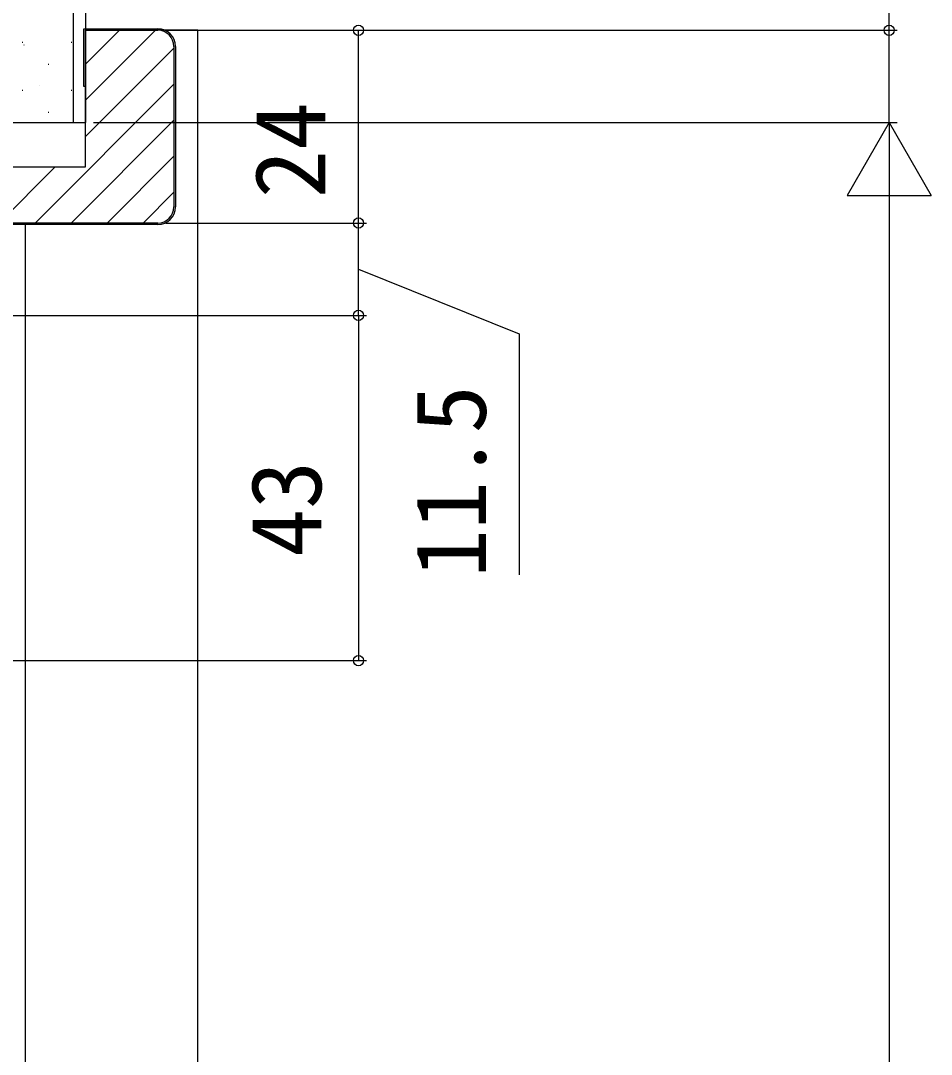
# Model space of a CAD drawing. Units: millimetres, scale not verified. Extents: x -525 to 525, y -784 to 780.
# Drawn here: x -256.1 to -142.6, y 364 to 492.7 of the extents above; entities that cross this region are included whole.
import ezdxf
from ezdxf.enums import TextEntityAlignment as Align

# ---------------------------------------------------------------- set-up
doc = ezdxf.new("R2010")
doc.units = ezdxf.units.MM
doc.header["$LTSCALE"] = 4
for name, color, linetype in [('0-4_YKK_12', 2, 'Continuous'), ('0-7_YKK_D', 6, 'Continuous'), ('0-9_YSS_K', 3, 'Continuous'), ('0-A_YSS_KE', 3, 'Continuous')]:
    doc.layers.add(name, color=color, linetype=linetype)
doc.styles.add('ＭＳ ゴシック', font='')
doc.styles.get('ＭＳ ゴシック').set_extended_font_data('MS Gothic')

msp = doc.modelspace()

# ---------------------------------------------------------------- linework, layer by layer
at = {"layer": '0-4_YKK_12'}
for p, q in [((-234.001, 491.5), (-239.001, 491.5)), ((-234.001, 276.802), (-234.001, 491.5)), ((-255.501, 274.4), (-255.501, 467.5))]:
    msp.add_line(p, q, dxfattribs=at)
at = {"layer": '0-7_YKK_D'}
for p, q in [((-238.001, 491.5), (-146.897, 491.5)), ((-238.001, 491.5), (-213.001, 491.5)), ((-214.001, 467.5), (-214.001, 491.5)), ((-247.001, 480), (-146.897, 480)), ((-242.001, 480), (-146.897, 480)), ((-147.897, 480), (-153.147, 470.907)), ((-147.897, 480), (-142.647, 470.907)), ((-147.897, 480), (-147.897, 461.813)), ((-153.147, 470.907), (-142.647, 470.907)), ((-147.897, 469.5), (-147.897, 90.5)), ((-238.001, 467.5), (-213.001, 467.5)), ((-238.001, 467.5), (-213.001, 467.5)), ((-214.001, 456), (-214.001, 467.5)), ((-259.501, 456), (-213.001, 456)), ((-258.501, 456), (-213.001, 456)), ((-214.001, 456), (-214.001, 413)), ((-268.501, 413), (-213.001, 413))]:
    msp.add_line(p, q, dxfattribs=at)
for points in [[(-147.897, 480), (-147.897, 491.5), (-147.897, 525.05)], [(-214.001, 461.75), (-194.001, 453.697), (-194.001, 423.697)]]:
    msp.add_lwpolyline(points, dxfattribs=at)
for centre in [(-214.001, 491.5), (-147.897, 491.5), (-214.001, 467.5), (-214.001, 467.5), (-214.001, 456), (-214.001, 456), (-214.001, 413)]:
    msp.add_circle(centre, 0.637, dxfattribs=at)
at = {"layer": '0-9_YSS_K'}
for p, q in [((-249.501, 480), (-249.501, 525)), ((-248.001, 525), (-248.001, 480)), ((-248.001, 487.268), (-243.769, 491.5)), ((-248.001, 482.778), (-239.279, 491.5)), ((-255.898, 490.027), (-255.798, 490.027)), ((-255.655, 489.662), (-255.637, 489.669)), ((-249.818, 490.027), (-249.718, 490.027)), ((-248.001, 478.288), (-237.001, 489.288)), ((-252.668, 487.277), (-252.568, 487.277)), ((-255.898, 484.047), (-255.798, 484.047)), ((-254.299, 467.5), (-237.001, 484.797)), ((-253.704, 484.672), (-253.685, 484.678)), ((-249.818, 484.047), (-249.718, 484.047)), ((-252.668, 481.297), (-252.568, 481.297)), ((-249.808, 467.5), (-237.001, 480.307)), ((-260.501, 480), (-248.001, 480)), ((-245.318, 467.5), (-237.001, 475.817)), ((-258.789, 467.5), (-251.789, 474.5)), ((-240.828, 467.5), (-237.001, 471.327))]:
    msp.add_line(p, q, dxfattribs=at)
at = {"layer": '0-A_YSS_KE'}
for p, q in [((-237.001, 489.5), (-237.001, 469.5)), ((-236.801, 489.5), (-236.801, 469.5)), ((-248.001, 484.5), (-248.201, 484.5))]:
    msp.add_line(p, q, dxfattribs=at)
for points in [[(-248.201, 484.5), (-248.201, 491.7), (-239.001, 491.7)], [(-248.001, 474.5), (-248.001, 491.5), (-239.001, 491.5)], [(-239.001, 467.5), (-262.001, 467.5), (-262.001, 474.5), (-248.001, 474.5)], [(-239.001, 467.3), (-262.201, 467.3), (-262.201, 472.5)]]:
    msp.add_lwpolyline(points, dxfattribs=at)
for centre, radius, start, end in [((-239.001, 489.5), 2.2, 360, 90), ((-239.001, 489.5), 2, 0, 90), ((-239.001, 469.5), 2, 270, 0), ((-239.001, 469.5), 2.2, 270, 0)]:
    msp.add_arc(centre, radius, start, end, dxfattribs=at)

# ---------------------------------------------------------------- texts
at = {"layer": '0-7_YKK_D', "style": 'ＭＳ ゴシック'}
for s, p in [('24', (-215.501, 470.602)), ('11.5', (-195.501, 423.357)), ('43', (-216.001, 425.909))]:
    msp.add_text(s, height=8.798, rotation=90, dxfattribs=at).set_placement(p, align=Align.BOTTOM_LEFT)

doc.saveas('drawing.dxf')
